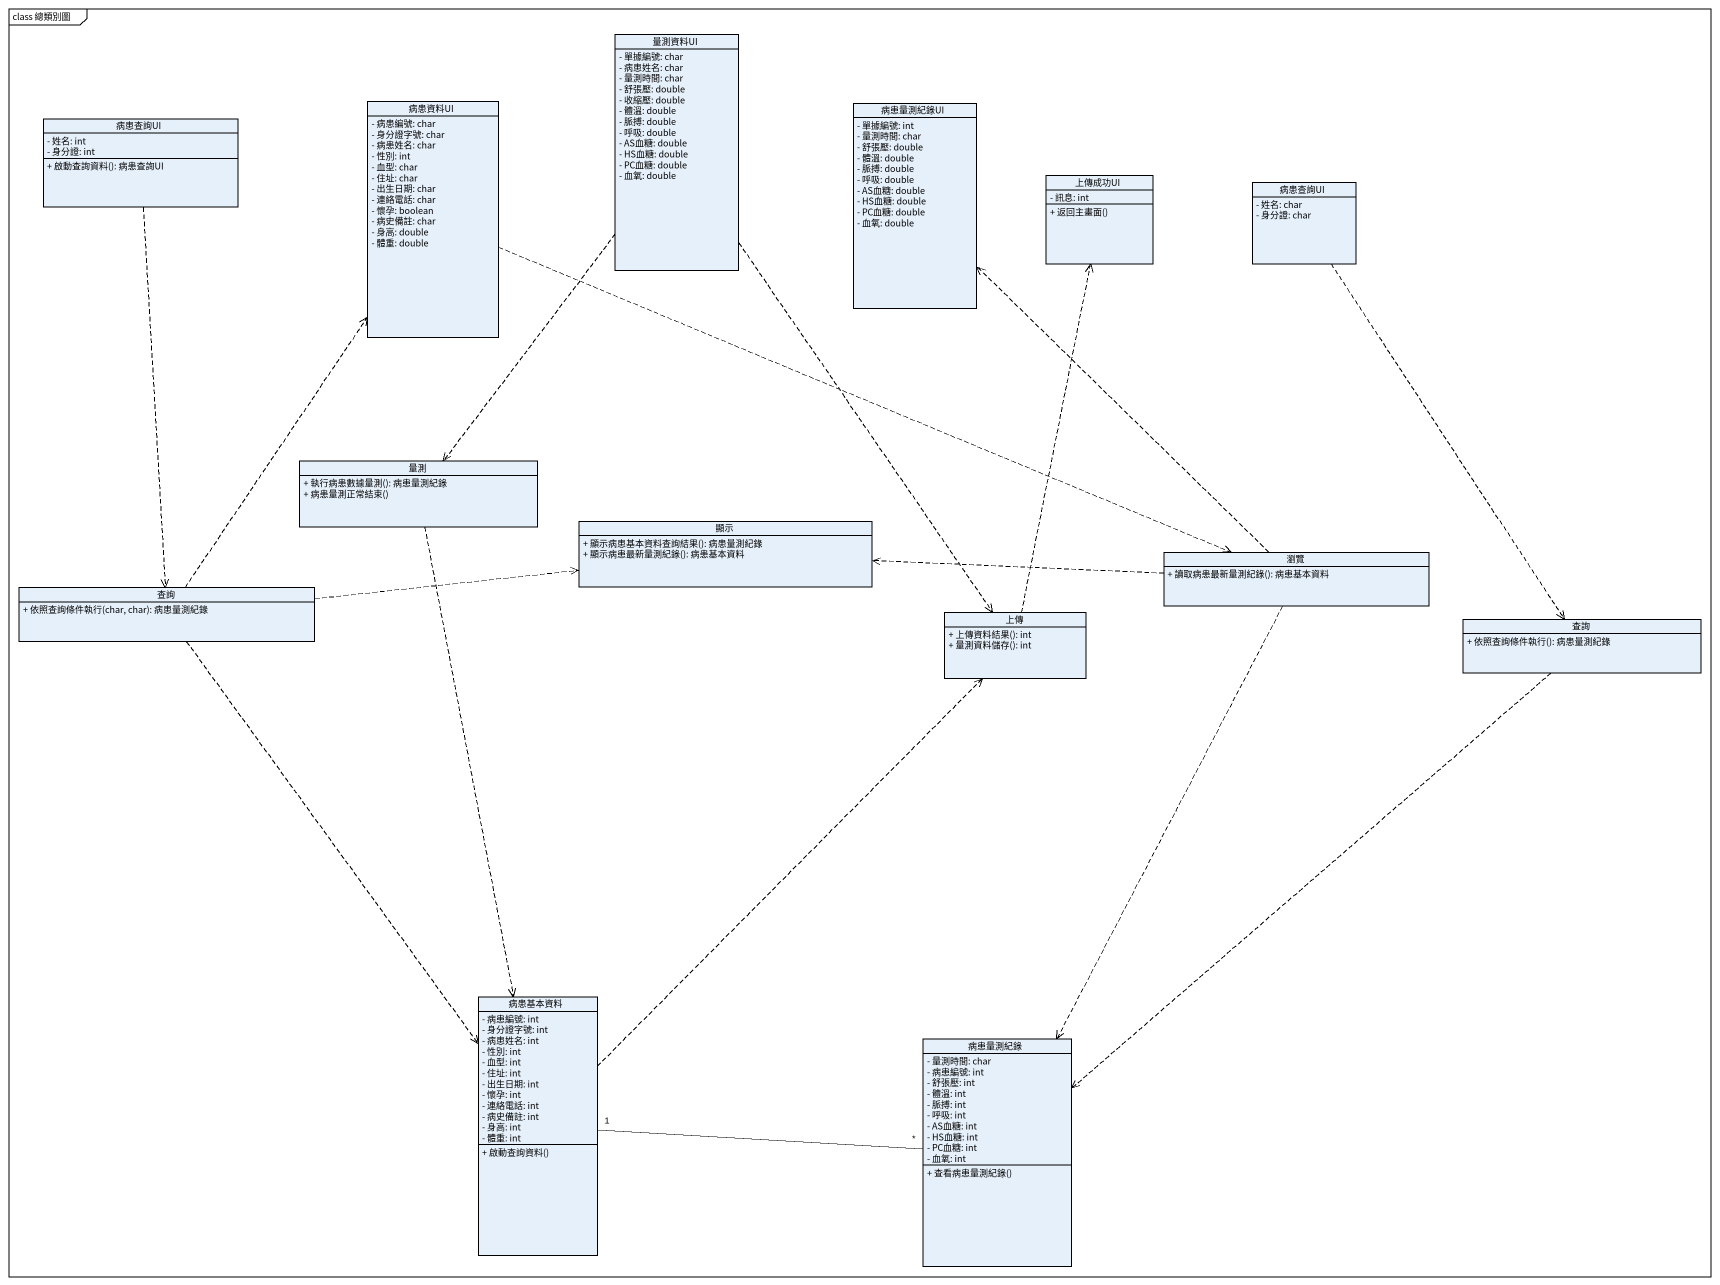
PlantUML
@startuml
mainframe class 總類別圖
hide circle
hide empty members
skinparam classAttributeIconSize 0
class 量測資料UI {
  - 單據編號: char
  - 病患姓名: char
  - 量測時間: char
  - 舒張壓: double
  - 收縮壓: double
  - 體溫: double
  - 脈搏: double
  - 呼吸: double
  - AS血糖: double
  - HS血糖: double
  - PC血糖: double
  - 血氧: double
}
class 病患資料UI {
  - 病患編號: char
  - 身分證字號: char
  - 病患姓名: char
  - 性別: int
  - 血型: char
  - 住址: char
  - 出生日期: char
  - 連絡電話: char
  - 懷孕: boolean
  - 病史備註: char
  - 身高: double
  - 體重: double
}
class 病患量測紀錄UI {
  - 單據編號: int
  - 量測時間: char
  - 舒張壓: double
  - 體溫: double
  - 脈搏: double
  - 呼吸: double
  - AS血糖: double
  - HS血糖: double
  - PC血糖: double
  - 血氧: double
}
class 病患查詢UI {
  - 姓名: int
  - 身分證: int
  + 啟動查詢資料(): 病患查詢UI
}
class 上傳成功UI {
  - 訊息: int
  + 返回主畫面()
}
class "病患查詢UI" as 病患查詢UI_2 {
  - 姓名: char
  - 身分證: char
}
class 量測 {
  + 執行病患數據量測(): 病患量測紀錄
  + 病患量測正常結束()
}
class 顯示 {
  + 顯示病患基本資料查詢結果(): 病患量測紀錄
  + 顯示病患最新量測紀錄(): 病患基本資料
}
class 瀏覽 {
  + 讀取病患最新量測紀錄(): 病患基本資料
}
class 查詢 {
  + 依照查詢條件執行(char, char): 病患量測紀錄
}
class 上傳 {
  + 上傳資料結果(): int
  + 量測資料儲存(): int
}
class "查詢" as 查詢_2 {
  + 依照查詢條件執行(): 病患量測紀錄
}
class 病患基本資料 {
  - 病患編號: int
  - 身分證字號: int
  - 病患姓名: int
  - 性別: int
  - 血型: int
  - 住址: int
  - 出生日期: int
  - 懷孕: int
  - 連絡電話: int
  - 病史備註: int
  - 身高: int
  - 體重: int
  + 啟動查詢資料()
}
class 病患量測紀錄 {
  - 量測時間: char
  - 病患編號: int
  - 舒張壓: int
  - 體溫: int
  - 脈搏: int
  - 呼吸: int
  - AS血糖: int
  - HS血糖: int
  - PC血糖: int
  - 血氧: int
  + 查看病患量測紀錄()
}
量測資料UI ..> 量測
量測資料UI ..> 上傳
病患資料UI .right.> 瀏覽
病患資料UI <.. 查詢
病患查詢UI ..> 查詢
病患查詢UI_2 ..> 查詢_2
量測 ..> 病患基本資料
瀏覽 .up.> 病患量測紀錄UI
瀏覽 .left.> 顯示
瀏覽 ..> 病患量測紀錄
查詢 .right.> 顯示
查詢 ..> 病患基本資料
上傳 .up.> 上傳成功UI
查詢_2 ..> 病患量測紀錄
病患基本資料 .up.> 上傳
病患基本資料 "1" -right- "*" 病患量測紀錄
@enduml
